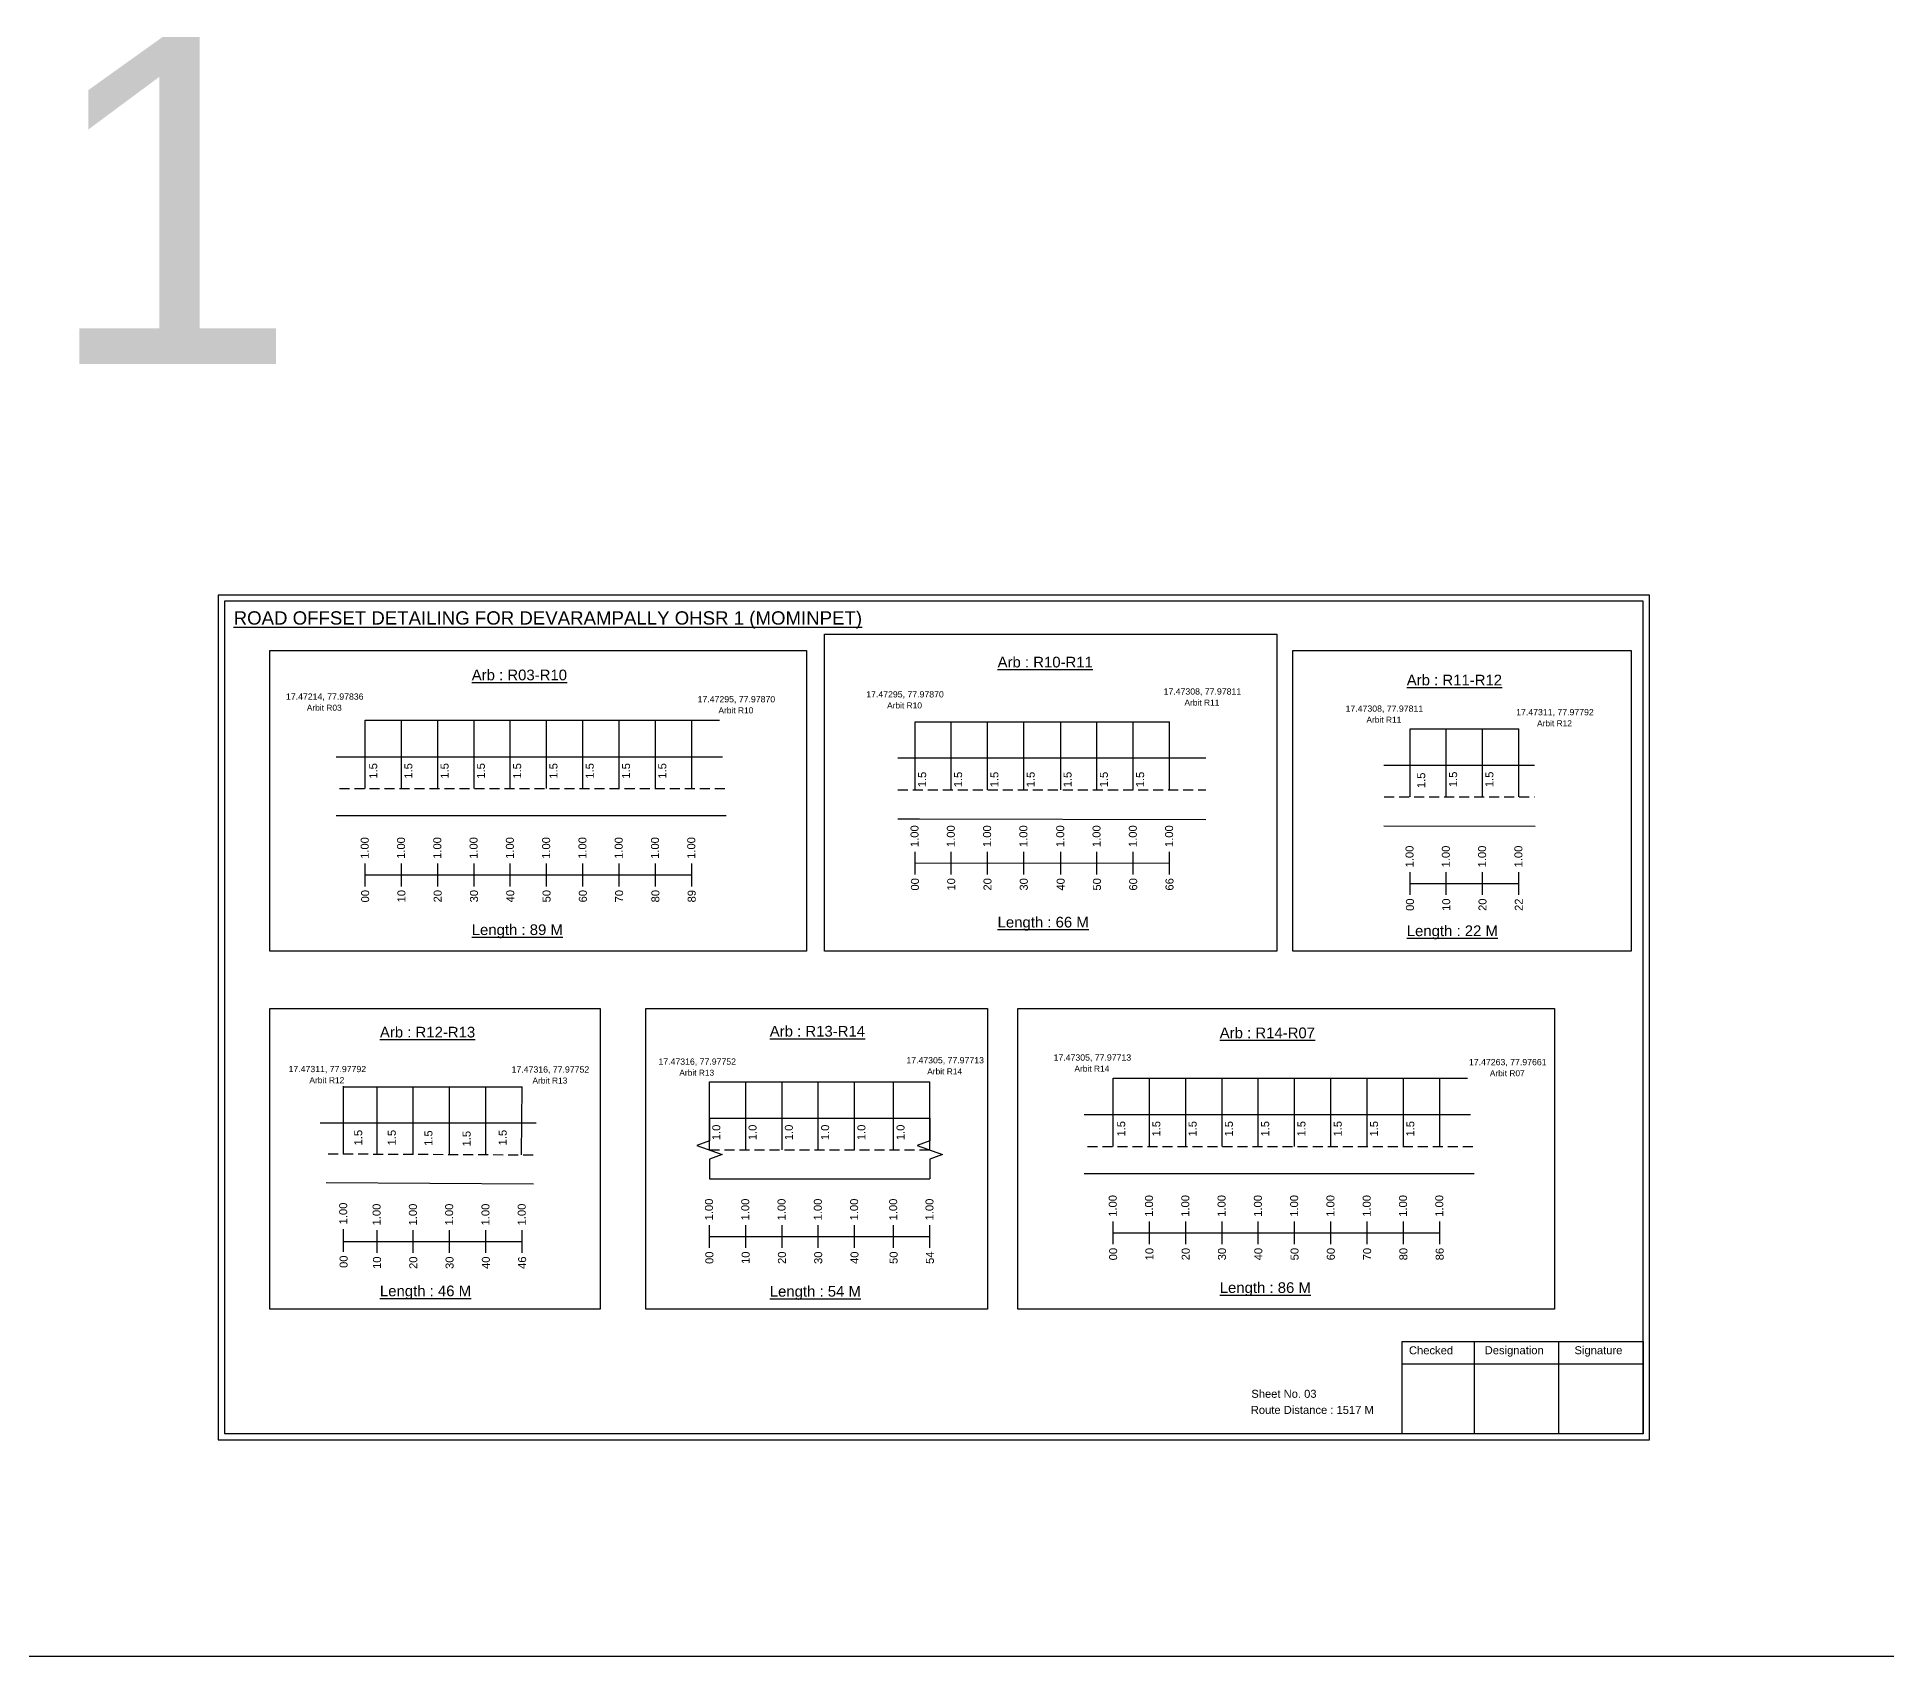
# Model space of a CAD drawing. Header units: inches. Extents: x 264 to 4896, y 229 to 3306.
# Drawn here: x 2207 to 2901, y 933 to 1540 of the extents above; entities that cross this region are included whole.
import ezdxf

# ---------------------------------------------------------------- set-up
doc = ezdxf.new("R2010")
doc.units = ezdxf.units.IN
doc.header["$MEASUREMENT"] = 0
doc.linetypes.add('DASHED2', pattern=[0.375, 0.25, -0.125])
doc.layers.add('PDF_Geometry', color=7, linetype='Continuous')
doc.layers.add('PDF_Text', color=5, linetype='Continuous')
doc.styles.add('PDF Arial', font='arial.ttf')
doc.styles.get("Standard").update_dxf_attribs({"font": 'arial.ttf'})

msp = doc.modelspace()

# ---------------------------------------------------------------- linework, layer by layer
at = {"color": 5}
for p, q in [((2330.2, 1283.63), (2462.98, 1283.63)), ((2536.29, 1283.07), (2631.7, 1283.07)), ((2721.83, 1280.44), (2762.63, 1280.44)), ((2322.13, 1146.23), (2389.05, 1146.23)), ((2459.24, 1148.11), (2541.89, 1148.11)), ((2610.57, 1149.46), (2743.35, 1149.46))]:
    msp.add_line(p, q, dxfattribs=at)
for p, q in [((2330.2, 1258.1), (2330.2, 1283.63)), ((2343.8, 1258.1), (2343.8, 1283.63)), ((2357.4, 1258.1), (2357.4, 1283.63)), ((2371, 1258.1), (2371, 1283.63)), ((2384.6, 1258.1), (2384.6, 1283.63)), ((2398.2, 1258.1), (2398.2, 1283.63)), ((2411.8, 1258.1), (2411.8, 1283.63)), ((2425.4, 1258.1), (2425.4, 1283.63)), ((2439, 1258.1), (2439, 1283.63)), ((2452.6, 1258.1), (2452.6, 1283.63)), ((2536.29, 1257.53), (2536.29, 1283.07)), ((2549.89, 1257.53), (2549.89, 1283.07)), ((2563.49, 1257.53), (2563.49, 1283.07)), ((2577.09, 1257.53), (2577.09, 1283.07)), ((2590.9, 1257.53), (2590.9, 1283.07)), ((2604.5, 1257.53), (2604.5, 1283.07)), ((2618.1, 1257.53), (2618.1, 1283.07)), ((2631.7, 1257.53), (2631.7, 1283.07)), ((2721.83, 1254.91), (2721.83, 1280.44)), ((2735.43, 1254.91), (2735.43, 1280.44)), ((2749.03, 1254.91), (2749.03, 1280.44)), ((2762.63, 1254.91), (2762.63, 1280.44)), ((2319.32, 1269.98), (2464.11, 1269.98)), ((2645.3, 1269.42), (2529.88, 1269.42)), ((2711.99, 1266.79), (2768.48, 1266.79)), ((2465.52, 1247.79), (2319.32, 1247.79)), ((2529.88, 1246.73), (2537.93, 1246.73)), ((2537.93, 1246.73), (2645.3, 1246.43)), ((2711.99, 1244.1), (2768.7, 1243.98)), ((2322.13, 1120.99), (2322.13, 1146.53)), ((2334.65, 1120.94), (2334.65, 1146.23)), ((2348.25, 1120.89), (2348.25, 1146.23)), ((2361.85, 1120.95), (2361.85, 1146.23)), ((2375.45, 1120.69), (2375.45, 1146.23)), ((2388.82, 1120.73), (2389.05, 1146.23)), ((2459.24, 1122.57), (2459.24, 1148.11)), ((2472.84, 1122.57), (2472.84, 1148.11)), ((2486.44, 1122.57), (2486.44, 1148.11)), ((2500.04, 1122.57), (2500.04, 1148.11)), ((2513.64, 1122.57), (2513.64, 1148.11)), ((2528.29, 1122.57), (2528.29, 1148.11)), ((2541.89, 1122.57), (2541.89, 1148.11)), ((2610.57, 1123.93), (2610.57, 1149.46)), ((2624.17, 1123.93), (2624.17, 1149.46)), ((2637.77, 1123.93), (2637.77, 1149.46)), ((2651.37, 1123.93), (2651.37, 1149.46)), ((2664.97, 1123.93), (2664.97, 1149.46)), ((2678.57, 1123.93), (2678.57, 1149.46)), ((2692.17, 1123.93), (2692.17, 1149.46)), ((2705.77, 1123.93), (2705.77, 1149.46)), ((2719.37, 1123.93), (2719.37, 1149.46)), ((2732.97, 1123.93), (2732.97, 1149.46)), ((2394.3, 1132.56), (2313.34, 1132.56)), ((2459.24, 1134.45), (2541.89, 1134.45)), ((2599.69, 1135.81), (2744.48, 1135.81)), ((2315.56, 1110.35), (2393.28, 1109.92)), ((2459.24, 1111.77), (2541.89, 1111.77)), ((2745.89, 1113.62), (2599.69, 1113.62)), ((263.95, 932.87), (3765.06, 932.87))]:
    msp.add_line(p, q)
at = {"linetype": 'DASHED2', "ltscale": 15}
for p, q in [((2320.59, 1258.1), (2464.96, 1258.1)), ((2529.88, 1257.53), (2645.3, 1257.53)), ((2712.14, 1254.91), (2768.48, 1254.91)), ((2600.97, 1123.93), (2745.33, 1123.93)), ((2316.27, 1121.14), (2394.55, 1120.73)), ((2459.24, 1122.57), (2541.89, 1122.57))]:
    msp.add_line(p, q, dxfattribs=at)
at = {"color": 217, "true_color": 0x93278f}
for p, q in [((2536.29, 1225.84), (2536.29, 1234.39)), ((2549.89, 1225.84), (2549.89, 1234.39)), ((2563.49, 1225.84), (2563.49, 1234.39)), ((2577.09, 1225.84), (2577.09, 1234.39)), ((2590.9, 1225.84), (2590.9, 1234.39)), ((2604.5, 1225.84), (2604.5, 1234.39)), ((2618.1, 1225.84), (2618.1, 1234.39)), ((2631.7, 1225.84), (2631.7, 1234.39)), ((2330.2, 1221.4), (2330.2, 1229.96)), ((2343.8, 1221.4), (2343.8, 1229.96)), ((2357.4, 1221.4), (2357.4, 1229.96)), ((2371, 1221.4), (2371, 1229.96)), ((2384.6, 1221.4), (2384.6, 1229.96)), ((2398.2, 1221.4), (2398.2, 1229.96)), ((2411.8, 1221.4), (2411.8, 1229.96)), ((2425.4, 1221.4), (2425.4, 1229.96)), ((2439, 1221.4), (2439, 1229.96)), ((2452.6, 1221.4), (2452.6, 1229.96)), ((2536.29, 1230.11), (2631.7, 1230.17)), ((2330.2, 1225.67), (2452.6, 1225.69)), ((2721.83, 1218.21), (2721.83, 1226.76)), ((2721.83, 1222.48), (2762.63, 1222.48)), ((2735.43, 1218.21), (2735.43, 1226.76)), ((2749.03, 1218.21), (2749.03, 1226.76)), ((2762.63, 1218.21), (2762.63, 1226.76)), ((2610.57, 1087.23), (2610.57, 1095.78)), ((2624.17, 1087.23), (2624.17, 1095.78)), ((2637.77, 1087.23), (2637.77, 1095.78)), ((2651.37, 1087.23), (2651.37, 1095.78)), ((2664.97, 1087.23), (2664.97, 1095.78)), ((2678.57, 1087.23), (2678.57, 1095.78)), ((2692.17, 1087.23), (2692.17, 1095.78)), ((2705.77, 1087.23), (2705.77, 1095.78)), ((2719.37, 1087.23), (2719.37, 1095.78)), ((2732.97, 1087.23), (2732.97, 1095.78)), ((2322.13, 1084.38), (2322.13, 1092.94)), ((2334.65, 1083.99), (2334.65, 1092.55)), ((2348.25, 1083.99), (2348.25, 1092.55)), ((2361.85, 1083.99), (2361.85, 1092.55)), ((2375.45, 1083.99), (2375.45, 1092.55)), ((2389.05, 1083.99), (2389.05, 1092.55)), ((2459.24, 1085.87), (2459.24, 1094.43)), ((2459.24, 1090.14), (2541.89, 1090.15)), ((2472.84, 1085.87), (2472.84, 1094.43)), ((2486.44, 1085.87), (2486.44, 1094.43)), ((2500.04, 1085.87), (2500.04, 1094.43)), ((2513.64, 1085.87), (2513.64, 1094.43)), ((2528.29, 1085.88), (2528.29, 1094.43)), ((2541.89, 1085.88), (2541.89, 1094.43)), ((2610.57, 1091.5), (2732.97, 1091.52)), ((2322.13, 1088.26), (2389.05, 1088.28))]:
    msp.add_line(p, q, dxfattribs=at)
for points in [[(2502.36, 1315.9), (2671.97, 1315.9), (2671.97, 1197.08), (2502.36, 1197.08)], [(2294.43, 1309.76), (2495.66, 1309.76), (2495.66, 1197.08), (2294.43, 1197.08)], [(2677.96, 1309.76), (2804.72, 1309.76), (2804.72, 1197.08), (2677.96, 1197.08)], [(2294.43, 1175.59), (2418.23, 1175.59), (2418.23, 1062.91), (2294.43, 1062.91)], [(2435.37, 1175.59), (2563.47, 1175.59), (2563.47, 1062.91), (2435.37, 1062.91)], [(2574.8, 1175.59), (2776.04, 1175.59), (2776.04, 1062.91), (2574.8, 1062.91)]]:
    msp.add_lwpolyline(points, close=True)
at = {"linetype": 'Continuous'}
for points in [[(2459.24, 1134.45), (2459.24, 1126.02), (2454.49, 1124.3), (2463.98, 1120.84), (2459.24, 1119.12), (2459.24, 1111.77)], [(2541.89, 1134.45), (2541.89, 1126.02), (2537.15, 1124.3), (2546.63, 1120.84), (2541.89, 1119.12), (2541.89, 1111.77)]]:
    msp.add_lwpolyline(points, dxfattribs=at)
at = {"layer": 'PDF_Geometry'}
for points in [[(2275.13, 1330.58), (2275.13, 1013.87), (2811.6, 1013.87), (2811.6, 1330.58)], [(2277.45, 1328.26), (2277.45, 1016.29), (2809.18, 1016.29), (2809.18, 1328.26)]]:
    msp.add_lwpolyline(points, close=True, dxfattribs=at)
at = {"layer": 'PDF_Geometry', "color": 242, "true_color": 0xcc1f26}
msp.add_lwpolyline([(2809.18, 1016.2), (2718.84, 1016.2), (2718.84, 1050.81), (2809.18, 1050.81)], close=True, dxfattribs=at)
for points in [[(2745.82, 1050.81), (2745.82, 1016.2)], [(2777.55, 1050.81), (2777.55, 1016.2)], [(2718.84, 1042.43), (2809.18, 1042.43)]]:
    msp.add_lwpolyline(points, dxfattribs=at)

# ---------------------------------------------------------------- texts
for s, height, p in [('DEVARAMPALLY 1', 122.5352, (783.1, 1417.26)), ('Route Distance : 1517 M', 3, (2662.15, 1023.62)), ('Sheet No. 03', 3, (2662.34, 1029.67))]:
    msp.add_text(s, height=height).set_placement(p)
at = {"color": 242, "true_color": 0xcd2027}
for s, height, p in [('%%UROAD OFFSET DETAILING FOR DEVARAMPALLY OHSR 1 (MOMINPET)', 5, (2280.9, 1319.51)), ('%%UArb : R10-R11', 4, (2567.25, 1303.47)), ('%%UArb : R03-R10', 4, (2370.14, 1298.64)), ('%%UArb : R11-R12', 4, (2720.61, 1296.74)), ('%%ULength : 89 M', 4, (2370.14, 1203.14)), ('%%ULength : 66 M', 4, (2567.25, 1205.97)), ('%%ULength : 22 M', 4, (2720.61, 1202.74)), ('%%UArb : R12-R13', 4, (2335.73, 1164.74)), ('%%UArb : R13-R14', 4, (2481.85, 1165.08)), ('%%UArb : R14-R07', 4, (2650.51, 1164.47)), ('%%ULength : 46 M', 4, (2335.73, 1067.74)), ('%%ULength : 54 M', 4, (2481.85, 1067.58)), ('%%ULength : 86 M', 4, (2650.51, 1068.97))]:
    msp.add_text(s, height=height, dxfattribs=at).set_placement(p)
at = {"color": 5}
for s, height, p in [('17.47214, 77.97836', 2.34, (2300.51, 1291.36)), ('17.47295, 77.97870', 2.34, (2454.8, 1290.37)), ('17.47295, 77.97870', 2.34, (2518.01, 1292.21)), ('Arbit R10', 2.246, (2525.83, 1288.09)), ('17.47308, 77.97811', 2.34, (2629.47, 1293.29)), ('Arbit R11', 2.246, (2637.29, 1289.16)), ('Arbit R03', 2.246, (2308.33, 1287.23)), ('Arbit R10', 2.246, (2462.62, 1286.25)), ('17.47308, 77.97811', 2.34, (2697.68, 1286.85)), ('Arbit R11', 2.246, (2705.5, 1282.73)), ('17.47311, 77.97792', 2.34, (2761.63, 1285.52)), ('Arbit R12', 2.246, (2769.45, 1281.4)), ('17.47305, 77.97713', 2.34, (2588.23, 1156.06)), ('17.47311, 77.97792', 2.34, (2301.48, 1151.74)), ('17.47316, 77.97752', 2.34, (2385.09, 1151.59)), ('17.47316, 77.97752', 2.34, (2440.12, 1154.53)), ('Arbit R13', 2.246, (2447.94, 1150.4)), ('17.47305, 77.97713', 2.34, (2533.05, 1155.03)), ('Arbit R14', 2.246, (2540.87, 1150.9)), ('Arbit R14', 2.246, (2596.05, 1151.93)), ('17.47263, 77.97661', 2.34, (2743.93, 1154.34)), ('Arbit R07', 2.246, (2751.75, 1150.22)), ('Arbit R12', 2.246, (2309.3, 1147.61)), ('Arbit R13', 2.246, (2392.91, 1147.47))]:
    msp.add_text(s, height=height, dxfattribs=at).set_placement(p)
for s, p in [('1.5', (2334.71, 1261.77)), ('1.5', (2347.87, 1261.77)), ('1.5', (2361.47, 1261.77)), ('1.5', (2375.07, 1261.77)), ('1.5', (2388.67, 1261.77)), ('1.5', (2402.27, 1261.77)), ('1.5', (2415.87, 1261.77)), ('1.5', (2429.47, 1261.77)), ('1.5', (2443.07, 1261.77)), ('1.5', (2540.46, 1258.53)), ('1.5', (2553.95, 1258.53)), ('1.5', (2567.55, 1258.53)), ('1.5', (2581.15, 1258.53)), ('1.5', (2594.97, 1258.53)), ('1.5', (2608.57, 1258.53)), ('1.5', (2622.17, 1258.53)), ('1.5', (2727.54, 1258.22)), ('1.5', (2739.49, 1258.58)), ('1.5', (2753.09, 1258.58)), ('1.0', (2463.3, 1126.24)), ('1.0', (2476.9, 1126.24)), ('1.0', (2490.5, 1126.24)), ('1.0', (2504.1, 1126.24)), ('1.0', (2517.7, 1126.24)), ('1.0', (2532.36, 1126.25)), ('1.5', (2615.08, 1127.6)), ('1.5', (2628.24, 1127.6)), ('1.5', (2641.84, 1127.6)), ('1.5', (2655.44, 1127.6)), ('1.5', (2669.04, 1127.6)), ('1.5', (2682.64, 1127.6)), ('1.5', (2696.24, 1127.6)), ('1.5', (2709.84, 1127.6)), ('1.5', (2723.44, 1127.6)), ('1.5', (2329.09, 1124.28)), ('1.5', (2341.67, 1124.28)), ('1.5', (2355.4, 1124.09)), ('1.5', (2369.72, 1123.89)), ('1.5', (2383.23, 1124.3))]:
    msp.add_text(s, height=3, rotation=90).set_placement(p)
at = {"color": 217, "true_color": 0x93278f}
for s, p in [('1.00', (2537.61, 1236.13)), ('1.00', (2551.21, 1236.13)), ('1.00', (2564.81, 1236.13)), ('1.00', (2578.41, 1236.13)), ('1.00', (2592.23, 1236.13)), ('1.00', (2605.83, 1236.13)), ('1.00', (2619.43, 1236.13)), ('1.00', (2633.03, 1236.13)), ('1.00', (2331.53, 1231.69)), ('1.00', (2345.13, 1231.69)), ('1.00', (2358.73, 1231.69)), ('1.00', (2372.33, 1231.69)), ('1.00', (2385.93, 1231.69)), ('1.00', (2399.53, 1231.69)), ('1.00', (2413.13, 1231.69)), ('1.00', (2426.73, 1231.69)), ('1.00', (2440.33, 1231.69)), ('1.00', (2453.93, 1231.69)), ('1.00', (2723.15, 1228.5)), ('1.00', (2736.75, 1228.5)), ('1.00', (2750.35, 1228.5)), ('1.00', (2763.95, 1228.5)), ('00', (2537.76, 1219.81)), ('10', (2551.36, 1219.81)), ('20', (2564.96, 1219.81)), ('30', (2578.56, 1219.81)), ('40', (2592.38, 1219.81)), ('50', (2605.98, 1219.81)), ('60', (2619.58, 1219.81)), ('66', (2633.18, 1219.81)), ('00', (2331.68, 1215.37)), ('10', (2345.28, 1215.37)), ('20', (2358.88, 1215.37)), ('30', (2372.48, 1215.37)), ('40', (2386.08, 1215.37)), ('50', (2399.68, 1215.37)), ('60', (2413.28, 1215.37)), ('70', (2426.88, 1215.37)), ('80', (2440.48, 1215.37)), ('89', (2454.08, 1215.37)), ('00', (2723.3, 1212.18)), ('10', (2736.9, 1212.18)), ('20', (2750.5, 1212.18)), ('22', (2764.1, 1212.18)), ('1.00', (2323.46, 1094.68)), ('1.00', (2460.56, 1096.17)), ('1.00', (2474.16, 1096.17)), ('1.00', (2487.76, 1096.17)), ('1.00', (2501.36, 1096.17)), ('1.00', (2514.96, 1096.17)), ('1.00', (2529.61, 1096.17)), ('1.00', (2543.21, 1096.17)), ('1.00', (2611.9, 1097.52)), ('1.00', (2625.5, 1097.52)), ('1.00', (2639.1, 1097.52)), ('1.00', (2652.7, 1097.52)), ('1.00', (2666.3, 1097.52)), ('1.00', (2679.9, 1097.52)), ('1.00', (2693.5, 1097.52)), ('1.00', (2707.1, 1097.52)), ('1.00', (2720.7, 1097.52)), ('1.00', (2734.3, 1097.52)), ('1.00', (2335.98, 1094.29)), ('1.00', (2349.58, 1094.29)), ('1.00', (2363.18, 1094.29)), ('1.00', (2376.78, 1094.29)), ('1.00', (2390.38, 1094.29)), ('00', (2323.61, 1078.35)), ('10', (2336.13, 1077.97)), ('20', (2349.73, 1077.97)), ('30', (2363.33, 1077.97)), ('40', (2376.93, 1077.97)), ('46', (2390.53, 1077.97)), ('00', (2460.71, 1079.84)), ('10', (2474.31, 1079.84)), ('20', (2487.91, 1079.84)), ('30', (2501.51, 1079.84)), ('40', (2515.11, 1079.84)), ('50', (2529.77, 1079.85)), ('54', (2543.37, 1079.85)), ('00', (2612.05, 1081.2)), ('10', (2625.65, 1081.2)), ('20', (2639.25, 1081.2)), ('30', (2652.85, 1081.2)), ('40', (2666.45, 1081.2)), ('50', (2680.05, 1081.2)), ('60', (2693.65, 1081.2)), ('70', (2707.25, 1081.2)), ('80', (2720.85, 1081.2)), ('86', (2734.45, 1081.2))]:
    msp.add_text(s, height=3, rotation=90, dxfattribs=at).set_placement(p)
at = {"layer": 'PDF_Text', "color": 7, "attachment_point": 7, "style": 'PDF Arial'}
for s, insert, char_height in [('Checked', (2721.44, 1045.92), 3.001), ('Designation', (2749.82, 1045.09), 3.0006), ('Signature', (2783.5, 1045.09), 3.001)]:
    msp.add_mtext(s, dxfattribs=dict(at, insert=insert, char_height=char_height))

doc.saveas('drawing.dxf')
